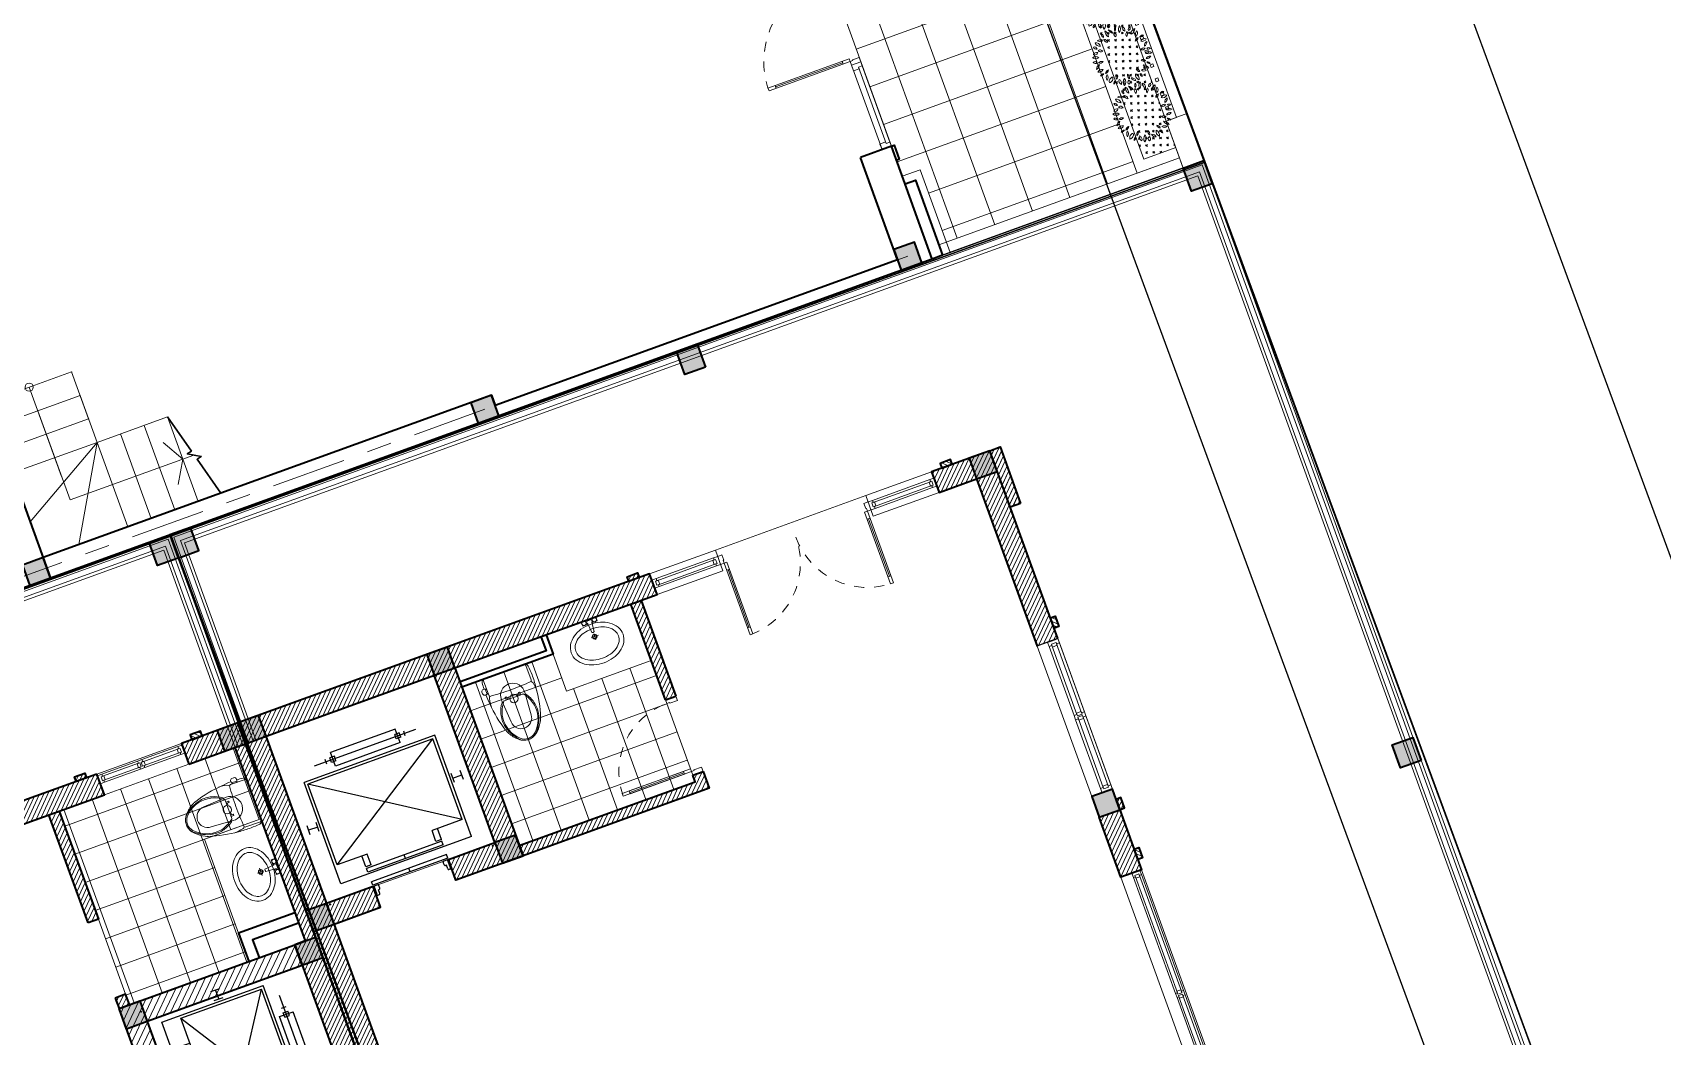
# Model space of a CAD drawing. Header units: millimetres. Extents: x 567980 to 569372, y 2065777 to 2066674.
# Drawn here: x 568671.93 to 568688.23, y 2066383.09 to 2066393.13 of the extents above; entities that cross this region are included whole.
import ezdxf

# ---------------------------------------------------------------- set-up
doc = ezdxf.new("R2010")
doc.units = ezdxf.units.MM
for name, pattern in [('CENTER', [3, 1.5, -0.5, 0.5, -0.5]), ('HIDDEN', [0.75, 0.5, -0.25]), ('HIDDEN2', [0.1875, 0.125, -0.0625])]:
    doc.linetypes.add(name, pattern=pattern)
for name, color, linetype, lineweight in [('A-CAY', 76, 'Continuous', 13), ('A-COT VACH', 2, 'Continuous', 35), ('A-CUA', 25, 'Continuous', 5), ('A-HATCH', 251, 'Continuous', 5), ('A-NET CAT', 214, 'Continuous', 30), ('A-NET MANH', 8, 'Continuous', 9), ('A-NET THAY', 125, 'Continuous', 18), ('A-NOI THAT', 44, 'Continuous', 9), ('A-TRUC', 250, 'CENTER', 5), ('A-TUONG', 255, 'Continuous', 35), ('boDnv', 54, 'Continuous', 25), ('E-NoiThat', 32, 'Continuous', 9)]:
    doc.layers.add(name, color=color, linetype=linetype, lineweight=lineweight)
for name, color, linetype in [('A-NOITHAT', 252, 'Continuous'), ('ChiaLo', 128, 'CENTER'), ('datOlienke', 42, 'Continuous'), ('LogDg', 7, 'Continuous'), ('LoLK', 6, 'Continuous'), ('QH', 7, 'Continuous'), ('ViaHeS', 32, 'Continuous')]:
    doc.layers.add(name, color=color, linetype=linetype)
doc.styles.add('rms', font='romans.shx', dxfattribs={"width": 0.7, "bigfont": 'vns.shx'})
doc.linetypes.add('ADL', pattern='A,0.125,-0.15,["++",rms,S=0.5,R=0,X=0,Y=-0.2245],-1.35,1.125', length=2.75)
pattern_1 = [(45, (-102.69897, 612.50004), (-0.0265165043, 0.0265165043), [])]
pattern_2 = [(45, (-127.69897, 525.00004), (-0.0265165043, 0.0265165043), [])]
pattern_3 = [(45, (0, 0), (-39.7748, 39.7748), [])]

# ---------------------------------------------------------------- blocks, each defined once
blk = doc.blocks.new('NEN')
at = {"layer": 'boDnv', "color": 10, "linetype": 'ADL', "ltscale": 0.25}
blk.add_lwpolyline([(-56.445, 75.304, -0.001833), (-68.512, 70.181), (-71.102, 64.281), (-45.209, -7.309), (-39.721, -9.671), (-12.936, 1.999), (-10.394, 7.957), (-36.646, 79.167), (-42.166, 81.522), (-54.75, 76.037, -0.001474)], format="xyb", close=True, dxfattribs=at)
at = {"layer": 'ChiaLo', "ltscale": 5}
for points in [[(-13.819, 20.138), (-51.309, 6.578)], [(-24.163, 16.397), (-17.69, -1.163)]]:
    blk.add_lwpolyline(points, dxfattribs=at)
at = {"layer": 'datOlienke'}
blk.add_lwpolyline([(-56.839, 76.223, -0.001888), (-69.267, 70.948), (-72.179, 64.317), (-46.002, -8.056), (-39.718, -10.761), (-12.172, 1.241), (-9.318, 7.93), (-35.857, 79.917), (-42.17, 82.611), (-55.15, 76.953, -0.001474)], format="xyb", close=True, dxfattribs=at)
at = {"layer": 'LogDg'}
blk.add_lwpolyline([(-68.344, 77.848, 0.398827), (-76.611, 58.929), (-51.692, -9.967, 0.433046), (-40.973, -14.58), (-10.717, -1.397, 0.39741), (-6.406, 8.704), (-33.979, 83.495, 0.431261), (-44.682, 88.062), (-45.111, 87.874, -0.003775), (-68.344, 77.848)], format="xyb", dxfattribs=at)
at = {"layer": 'LoLK'}
for points in [[(-13.819, 20.138), (-15.894, 25.768), (-34.702, 18.965), (-32.627, 13.335)], [(-9.318, 7.93), (-13.819, 20.138), (-24.163, 16.397), (-17.69, -1.163), (-12.172, 1.241)], [(-24.163, 16.397), (-32.627, 13.335), (-25.954, -4.764), (-17.69, -1.163)]]:
    blk.add_lwpolyline(points, close=True, dxfattribs=at)
at = {"layer": 'ViaHeS'}
blk.add_lwpolyline([(-56.839, 76.223, -0.001888), (-69.267, 70.948), (-72.179, 64.317), (-46.002, -8.056), (-39.718, -10.761), (-12.172, 1.241), (-9.318, 7.93), (-35.857, 79.917), (-42.17, 82.611), (-55.15, 76.953, -0.001474)], format="xyb", close=True, dxfattribs=at)
blk = doc.blocks.new('NEN IO1')
at = {"layer": 'datOlienke'}
blk.add_lwpolyline([(-82.941, 18.475, -0.001888), (-82.207, 4.994), (-76.962, 0), (0, 0), (4.681, 4.99), (2.763, 34.975), (-2.556, 39.934), (-79.278, 39.462), (-83.958, 34.441), (-83.053, 20.312, -0.001474)], format="xyb", close=True, dxfattribs=at)
at = {"layer": 'LoLK'}
for points in [[(-15.567, 39.854), (-21.567, 39.817), (-21.567, 19.817), (-15.567, 19.854)], [(-2.556, 39.934), (-15.567, 39.854), (-15.567, 28.854), (3.147, 28.969), (2.763, 34.975)], [(-15.567, 28.854), (-15.567, 19.854), (3.723, 19.973), (3.147, 28.969)]]:
    blk.add_lwpolyline(points, close=True, dxfattribs=at)
blk = doc.blocks.new('cot 220')
at = {"layer": 'A-COT VACH'}
h = blk.add_hatch(color=256, dxfattribs=at)
h.dxf.hatch_style = 1
h.paths.add_polyline_path([(110, 110), (-110, 110), (-110, -110), (110, -110)])
blk.add_lwpolyline([(-110, -110), (110, -110), (110, 110), (-110, 110)], close=True, dxfattribs=at)
blk = doc.blocks.new('AP11B2')
at = {"layer": 'A-NOITHAT'}
for p, q in [((558, 1417), (-568, 1417)), ((-435, 1392), (-435, 1442)), ((-385, 1392), (-385, 1442)), ((-335, 1442), (-385, 1442)), ((-335, 1392), (-385, 1392)), ((360, 1492), (-360, 1492)), ((-360, 1342), (-360, 1492)), ((-335, 1392), (-335, 1442)), ((385, 1442), (335, 1442)), ((335, 1392), (335, 1442)), ((385, 1392), (335, 1392)), ((360, 1342), (360, 1492)), ((385, 1392), (385, 1442)), ((435, 1392), (435, 1442)), ((-725, 166), (-725, 1292)), ((725, 1292), (-725, 1292)), ((-695, 366), (-695, 1262)), ((695, 1262), (-695, 1262)), ((695, 366), (-695, 1262)), ((-695, 366), (695, 1262)), ((360, 1342), (-360, 1342)), ((695, 366), (695, 1262)), ((725, 166), (725, 1292)), ((-850, 757), (-850, 857)), ((-750, 757), (-750, 857)), ((750, 757), (750, 857)), ((850, 757), (850, 857)), ((-750, 807), (-850, 807)), ((750, 807), (850, 807)), ((-360, 366), (-695, 366)), ((-420, 246), (-420, 366)), ((-360, 246), (-360, 366)), ((695, 366), (360, 366)), ((360, 246), (360, 366)), ((420, 246), (420, 366)), ((-360, 246), (-420, 246)), ((417, 226), (-417, 226)), ((-417, 186), (-417, 226)), ((417, 186), (-417, 186)), ((0, 186), (0, 226)), ((420, 246), (360, 246)), ((417, 186), (417, 226)), ((725, 166), (-725, 166)), ((417, 79), (-417, 79)), ((-417, 39), (-417, 79)), ((417, 39), (-417, 39)), ((-407, -67), (-407, 25)), ((-367, 25), (-407, 25)), ((-357, -15), (-357, 15)), ((0, 39), (0, 79)), ((357, -15), (357, 15)), ((407, 25), (367, 25)), ((407, -67), (407, 25)), ((417, 39), (417, 79)), ((-387, -77), (-397, -77)), ((-377, -67), (-377, -25)), ((-367, -25), (-377, -25)), ((377, -25), (367, -25)), ((377, -67), (377, -25)), ((397, -77), (387, -77))]:
    blk.add_line(p, q, dxfattribs=at)
for centre, start, end in [((-367, 15), 0, 90), ((367, 15), 90, 180), ((-397, -67), 180, 270), ((-387, -67), 270, 0), ((-367, -15), 270, 0), ((367, -15), 180, 270), ((387, -67), 180, 270), ((397, -67), 270, 0)]:
    blk.add_arc(centre, 10, start, end, dxfattribs=at)
for p in [(-900, 0), (900, 0)]:
    blk.add_point(p, dxfattribs=at)
blk = doc.blocks.new('A$C78CE4EF6')
at = {"linetype": 'Continuous'}
for points in [[(273, 408), (220, 408), (220, 428), (220, 448), (290, 448), (360, 448), (360, 428), (360, 408), (308, 408)], [(323, 438), (258, 438)], [(260, 428), (271, 428)], [(290, 251), (290, 308)], [(320, 428), (310, 428)], [(255, 282), (290, 282), (326, 282)]]:
    blk.add_lwpolyline(points, dxfattribs=at)
for points in [[(40, 215, 0.136399), (60, 141, 0.10697), (119, 79, 0.081394), (196, 43, 0.069468), (290, 30, 0.069468), (384, 43, 0.081394), (461, 79, 0.10697), (520, 141, 0.136399), (540, 215, 0.136399), (520, 289, 0.10697), (461, 351, 0.081394), (384, 387, 0.069468), (290, 400, 0.069468), (196, 387, 0.081394), (119, 351, 0.10697), (60, 289, 0.136399)], [(83, 215, 0.136399), (97, 164, 0.10697), (144, 114, 0.081394), (208, 84, 0.069468), (290, 73, 0.069468), (372, 84, 0.081394), (436, 114, 0.10697), (483, 164, 0.136399), (497, 215, 0.136399), (483, 266, 0.10697), (436, 316, 0.081394), (372, 346, 0.069468), (290, 357, 0.069468), (208, 346, 0.081394), (144, 316, 0.10697), (97, 266, 0.136399)]]:
    blk.add_lwpolyline(points, format="xyb", close=True, dxfattribs=at)
blk.add_lwpolyline([(258, 418), (267, 418, -0.385832), (272, 413), (279, 326, 0.270314), (302, 326), (309, 413, -0.385832), (314, 418), (323, 418)], format="xyb", dxfattribs=at)
for centre, radius in [((240, 428), 20), ((340, 428), 20), ((290, 282), 21.6), ((290, 282), 17.2)]:
    blk.add_circle(centre, radius, dxfattribs=at)
blk = doc.blocks.new('xi')
for p, q in [((31751, -119432), (31751, -119586)), ((31977, -119418), (31763, -119418)), ((31977, -119418), (32191, -119418)), ((32202, -119432), (32202, -119586)), ((31902, -119661), (31912, -119661)), ((32052, -119661), (32042, -119661)), ((32234, -119513), (32202, -119517)), ((32215, -119526), (32202, -119526)), ((32215, -119563), (32202, -119563)), ((32234, -119573), (32202, -119569)), ((32215, -119516), (32215, -119571)), ((32256, -119534), (32256, -119553)), ((31855, -119684), (31870, -119914)), ((31858, -119700), (31867, -119700)), ((31879, -119691), (32075, -119691)), ((31900, -119663), (31900, -119691)), ((31914, -119663), (31914, -119691)), ((31914, -119678), (31927, -119678)), ((31929, -119680), (31929, -119691)), ((32025, -119680), (32025, -119691)), ((32040, -119678), (32027, -119678)), ((32040, -119663), (32040, -119691)), ((32054, -119663), (32054, -119691)), ((32098, -119684), (32083, -119914)), ((32096, -119700), (32087, -119700))]:
    blk.add_line(p, q)
blk.add_circle((31977, -119703), 42.5)
for points in [[(31726, -119541), (31726, -119510), (31728, -119478), (31732, -119447)], [(31732, -119447), (31733, -119431), (31746, -119418), (31763, -119418)], [(31751, -119432), (31751, -119424), (31758, -119418), (31766, -119418)], [(32187, -119418), (32195, -119418), (32202, -119424), (32202, -119432)], [(32191, -119418), (32207, -119418), (32220, -119431), (32221, -119447)], [(32221, -119447), (32224, -119469), (32226, -119492), (32226, -119514)], [(31732, -119673), (31727, -119629), (31725, -119585), (31726, -119541)], [(31735, -119709), (31735, -119679), (31738, -119650), (31744, -119622)], [(31744, -119622), (31747, -119614), (31752, -119607), (31758, -119601)], [(31758, -119601), (31754, -119597), (31751, -119592), (31751, -119586)], [(31977, -119611), (31904, -119610), (31831, -119607), (31758, -119601)], [(31900, -119663), (31900, -119662), (31901, -119661), (31902, -119661)], [(31912, -119661), (31913, -119661), (31914, -119662), (31914, -119663)], [(32195, -119601), (32122, -119607), (32050, -119610), (31977, -119611)], [(32040, -119663), (32040, -119662), (32041, -119661), (32042, -119661)], [(32052, -119661), (32053, -119661), (32054, -119662), (32054, -119663)], [(32202, -119586), (32202, -119592), (32199, -119597), (32195, -119601)], [(32195, -119601), (32201, -119607), (32206, -119614), (32209, -119622)], [(32209, -119622), (32215, -119650), (32218, -119679), (32218, -119709)], [(32228, -119573), (32227, -119606), (32225, -119639), (32221, -119673)], [(31790, -119971), (31759, -119874), (31740, -119774), (31732, -119673)], [(31797, -119926), (31789, -119886), (31790, -119845), (31801, -119805)], [(31801, -119805), (31810, -119769), (31827, -119734), (31850, -119704)], [(31805, -119851), (31807, -119829), (31812, -119808), (31820, -119788)], [(31820, -119788), (31832, -119754), (31849, -119723), (31871, -119695)], [(31850, -119704), (31852, -119701), (31854, -119700), (31858, -119700)], [(31871, -119695), (31873, -119692), (31875, -119691), (31879, -119691)], [(31927, -119678), (31928, -119678), (31929, -119679), (31929, -119680)], [(32025, -119680), (32025, -119679), (32026, -119678), (32027, -119678)], [(32075, -119691), (32078, -119691), (32081, -119692), (32083, -119695)], [(32083, -119695), (32104, -119723), (32122, -119754), (32134, -119788)], [(32096, -119700), (32099, -119700), (32102, -119701), (32104, -119704)], [(32104, -119704), (32127, -119734), (32143, -119769), (32152, -119805)], [(32134, -119788), (32141, -119808), (32146, -119829), (32148, -119851)], [(32152, -119805), (32163, -119845), (32165, -119886), (32157, -119926)], [(32221, -119673), (32214, -119774), (32194, -119874), (32163, -119971)], [(31803, -120001), (31798, -119992), (31793, -119981), (31790, -119971)], [(31899, -120097), (31831, -120035), (31796, -119943), (31805, -119851)], [(31882, -120098), (31839, -120049), (31809, -119990), (31797, -119926)], [(31977, -120018), (31919, -120018), (31872, -119972), (31870, -119914)], [(32083, -119914), (32082, -119972), (32034, -120018), (31977, -120018)], [(32148, -119851), (32158, -119943), (32123, -120035), (32054, -120097)], [(32157, -119926), (32144, -119990), (32115, -120049), (32071, -120098)], [(32163, -119971), (32160, -119981), (32156, -119992), (32151, -120001)], [(31868, -120091), (31842, -120065), (31820, -120035), (31803, -120001)], [(31977, -120138), (31936, -120138), (31896, -120121), (31868, -120091)], [(32054, -120097), (32010, -120138), (31943, -120138), (31899, -120097)], [(32085, -120091), (32057, -120121), (32018, -120138), (31977, -120138)], [(32151, -120001), (32134, -120035), (32112, -120065), (32085, -120091)]]:
    blk.add_open_spline(points, degree=3)
for points in [[(31855, -119684), (31847, -119617), (31896, -119556), (31963, -119549), (31968, -119548), (31972, -119548), (31977, -119548)], [(31977, -119548), (32044, -119548), (32099, -119603), (32099, -119670), (32099, -119675), (32099, -119679), (32098, -119684)], [(32234, -119513), (32245, -119512), (32256, -119521), (32256, -119533), (32256, -119534), (32256, -119534), (32256, -119534)], [(32256, -119553), (32256, -119564), (32246, -119574), (32234, -119574), (32234, -119574), (32234, -119574), (32234, -119573)], [(32071, -120098), (32024, -120150), (31944, -120154), (31892, -120107), (31888, -120104), (31885, -120101), (31882, -120098)]]:
    blk.add_open_spline(points, degree=3, knots=[0, 0, 0, 0, 1, 1, 1, 2, 2, 2, 2])
blk = doc.blocks.new('*U380')
blk.add_line((100, 70), (867, 70))
for points in [[(-147, 1067), (-147, 1007), (-40, 1007), (-40, 1017), (0, 1017), (0, 1067)], [(-147, 0), (-147, 60), (-40, 60), (-40, 50), (0, 50), (0, 0)], [(0, 50), (967, 50), (967, 90), (0, 90)], [(100, 50), (100, 90), (867, 90), (867, 50)]]:
    blk.add_lwpolyline(points, close=True)
at = {"linetype": 'HIDDEN'}
blk.add_arc((0, 50), 967, 360, 90, dxfattribs=at)
blk = doc.blocks.new('*U404')
at = {"layer": 'A-CUA', "color": 32}
for points in [[(60, -40), (45, -40), (45, -18), (0, -18), (0, -40), (0, -40), (0, -82), (0, -82), (0, -103), (45, -103), (45, -82), (60, -82)], [(30, -82), (60, -82), (60, -40), (30, -40)], [(1292, -82), (1262, -82), (1262, -40), (1292, -40)], [(1322, -82), (1307, -82), (1307, -40), (1322, -40), (1322, -18), (1277, -18), (1277, -40), (1292, -40), (1292, -82), (1277, -82), (1277, -103), (1322, -103)], [(1307, -82), (1337, -82), (1337, -40), (1307, -40)], [(2540, -40), (2555, -40), (2555, -18), (2600, -18), (2600, -40), (2600, -40), (2600, -82), (2600, -82), (2600, -103), (2555, -103), (2555, -82), (2540, -82)], [(2570, -82), (2540, -82), (2540, -40), (2570, -40)]]:
    blk.add_lwpolyline(points, close=True, dxfattribs=at)
at = {"layer": 'A-CUA', "color": 37, "lineweight": -2}
for points in [[(45, -18), (1277, -18), (1277, -40), (45, -40)], [(45, -82), (1277, -82), (1277, -103), (45, -103)], [(2555, -18), (1322, -18), (1322, -40), (2555, -40)], [(2555, -82), (1322, -82), (1322, -103), (2555, -103)]]:
    blk.add_lwpolyline(points, close=True, dxfattribs=at)
blk = doc.blocks.new('phào cửa')
at = {"layer": 'A-HATCH'}
h = blk.add_hatch(dxfattribs=at)
h.set_pattern_fill('ANSI31', color=256, scale=250)
h.set_pattern_definition([(45, (-237697.46, 7620.01), (-22.097087, 22.097087), [])])
h.paths.add_polyline_path([(0, 0), (0, 110), (-50, 110), (-50, 0)])
at = {"layer": 'A-TUONG'}
blk.add_lwpolyline([(0, 0), (0, 110), (-50, 110), (-50, 0)], close=True, dxfattribs=at)
blk = doc.blocks.new('*U406')
at = {"layer": 'A-CUA', "color": 32}
for points in [[(60, -40), (45, -40), (45, -10), (0, -10), (0, -40), (0, -40), (0, -90), (0, -90), (0, -120), (45, -120), (45, -90), (60, -90)], [(30, -90), (60, -90), (60, -40), (30, -40)], [(792, -90), (762, -90), (762, -40), (792, -40)], [(822, -90), (807, -90), (807, -40), (822, -40), (822, -10), (777, -10), (777, -40), (792, -40), (792, -90), (777, -90), (777, -120), (822, -120)], [(807, -90), (837, -90), (837, -40), (807, -40)], [(1540, -40), (1555, -40), (1555, -10), (1600, -10), (1600, -40), (1600, -40), (1600, -90), (1600, -90), (1600, -120), (1555, -120), (1555, -90), (1540, -90)], [(1570, -90), (1540, -90), (1540, -40), (1570, -40)]]:
    blk.add_lwpolyline(points, close=True, dxfattribs=at)
at = {"layer": 'A-CUA', "color": 37, "lineweight": -2}
for points in [[(45, -10), (777, -10), (777, -40), (45, -40)], [(45, -90), (777, -90), (777, -120), (45, -120)], [(1555, -10), (822, -10), (822, -40), (1555, -40)], [(1555, -90), (822, -90), (822, -120), (1555, -120)]]:
    blk.add_lwpolyline(points, close=True, dxfattribs=at)
blk = doc.blocks.new('phao cua 1600')
at = {"layer": 'A-TUONG'}
blk.add_blockref('phào cửa', (0, 910), dxfattribs=at)
at = {"layer": 'A-TUONG', "xscale": -1, "rotation": 180}
blk.add_blockref('phào cửa', (0, -910), dxfattribs=at)
blk.add_wipeout([(220, 800), (0, 800), (0, -800), (220, -800)]).dxf.layer = 'A-NET MANH'
at = {"layer": 'A-NET THAY'}
blk.add_lwpolyline([(0, -800), (0, 800), (220, 800), (220, -800)], close=True, dxfattribs=at)
at = {"layer": 'A-CUA', "rotation": 90}
blk.add_blockref('*U406', (-10, -800), dxfattribs=at)
blk = doc.blocks.new('A$C1a95cbaf')
at = {"layer": 'A-HATCH'}
h = blk.add_hatch(dxfattribs=at)
h.set_pattern_fill('ANSI31', color=256, scale=300)
h.set_pattern_definition([(45, (-121341.862, 350750.01), (-26.5165043, 26.5165043), [])])
h.paths.add_polyline_path([(110, 600), (0, 600), (0, 0), (110, 0)])
at = {"layer": 'A-TUONG', "elevation": 0}
blk.add_lwpolyline([(110, 0), (0, 0), (0, 600), (110, 600)], close=True, dxfattribs=at)
blk = doc.blocks.new('*U400')
at = {"layer": 'A-CUA', "color": 32}
for points in [[(60, -40), (45, -40), (45, -18), (0, -18), (0, -40), (0, -40), (0, -82), (0, -82), (0, -103), (45, -103), (45, -82), (60, -82)], [(30, -82), (60, -82), (60, -40), (30, -40)], [(640, -40), (655, -40), (655, -18), (700, -18), (700, -40), (700, -40), (700, -82), (700, -82), (700, -103), (655, -103), (655, -82), (640, -82)], [(670, -82), (640, -82), (640, -40), (670, -40)]]:
    blk.add_lwpolyline(points, close=True, dxfattribs=at)
at = {"layer": 'A-CUA', "color": 37, "lineweight": -2}
for points in [[(45, -18), (655, -18), (655, -40), (45, -40)], [(45, -82), (655, -82), (655, -103), (45, -103)]]:
    blk.add_lwpolyline(points, close=True, dxfattribs=at)
blk = doc.blocks.new('*U375')
for p, q in [((90, -100), (50, -100)), ((70, -100), (70, -917)), ((2043, -100), (2083, -100)), ((2063, -100), (2063, -917)), ((90, -917), (50, -917)), ((2043, -917), (2083, -917))]:
    blk.add_line(p, q)
for points in [[(0, 113), (60, 113), (60, 40), (50, 40), (50, 0), (0, 0)], [(50, 0), (90, 0), (90, -1017), (50, -1017)], [(2083, 0), (2043, 0), (2043, -1017), (2083, -1017)], [(2133, 113), (2073, 113), (2073, 40), (2083, 40), (2083, 0), (2133, 0)]]:
    blk.add_lwpolyline(points, close=True)
at = {"linetype": 'HIDDEN2'}
for centre, start, end in [((50, 0), 270, 0), ((2083, 0), 180, 270)]:
    blk.add_arc(centre, 1017, start, end, dxfattribs=at)
blk = doc.blocks.new('CỦA DI SAU')
at = {"layer": 'A-NET THAY'}
blk.add_line((2200, 0), (3800, 0), dxfattribs=at)
for points in [[(2200, 0), (1500, 0), (1500, -220), (2200, -220)], [(3800, 0), (4500, 0), (4500, -220), (3800, -220)]]:
    blk.add_lwpolyline(points, close=True, dxfattribs=at)
at = {"layer": 'A-CUA', "xscale": -1}
blk.add_blockref('*U400', (2200, -49, 0), dxfattribs=at)
at = {"layer": 'A-CUA', "extrusion": (0, 0, -1), "xscale": -0.7500000000000002, "yscale": 0.7500000000000002, "zscale": -0.7500000000000002}
blk.add_blockref('*U375', (-2200, -152), dxfattribs=at)
at = {"layer": 'A-CUA'}
blk.add_blockref('*U400', (3800, -49), dxfattribs=at)
at = {"layer": 'A-TUONG', "xscale": -1, "rotation": 90}
blk.add_blockref('phào cửa', (1390, 0, 0), dxfattribs=at)
at = {"layer": 'A-TUONG', "rotation": 270}
blk.add_blockref('phào cửa', (4610, 0, 0), dxfattribs=at)
blk = doc.blocks.new('*U370')
at = {"layer": 'A-CUA', "color": 32}
for points in [[(60, -40), (45, -40), (45, -18), (0, -18), (0, -40), (0, -40), (0, -82), (0, -82), (0, -103), (45, -103), (45, -82), (60, -82)], [(30, -82), (60, -82), (60, -40), (30, -40)], [(443, -82), (413, -82), (413, -40), (443, -40)], [(473, -82), (457, -82), (457, -40), (473, -40), (473, -18), (427, -18), (427, -40), (443, -40), (443, -82), (427, -82), (427, -103), (473, -103)], [(457, -82), (487, -82), (487, -40), (457, -40)], [(840, -40), (855, -40), (855, -18), (900, -18), (900, -40), (900, -40), (900, -82), (900, -82), (900, -103), (855, -103), (855, -82), (840, -82)], [(870, -82), (840, -82), (840, -40), (870, -40)]]:
    blk.add_lwpolyline(points, close=True, dxfattribs=at)
at = {"layer": 'A-CUA', "color": 37, "lineweight": -2}
for points in [[(45, -18), (427, -18), (427, -40), (45, -40)], [(45, -82), (427, -82), (427, -103), (45, -103)], [(855, -18), (473, -18), (473, -40), (855, -40)], [(855, -82), (473, -82), (473, -103), (855, -103)]]:
    blk.add_lwpolyline(points, close=True, dxfattribs=at)
blk = doc.blocks.new('cum tm 2')
at = {"layer": 'A-HATCH'}
h = blk.add_hatch(dxfattribs=at)
h.set_pattern_fill('ANSI31', color=256, scale=450)
h.set_pattern_definition(pattern_3)
h.paths.add_polyline_path([(0, 0), (0, -220), (-1650, -220), (-1650, -570), (-1870, -570), (-1870, 0)])
h = blk.add_hatch(dxfattribs=at)
h.set_pattern_fill('ANSI31', color=256, scale=450)
h.set_pattern_definition(pattern_3)
edge = h.paths.add_edge_path()
edge.add_line((0, -1940), (-1870, -1940))
edge.add_line((-1870, -1940), (-1870, -1370))
edge.add_line((-1870, -1370), (-1650, -1370))
edge.add_line((-1650, -1370), (-1650, -1720))
edge.add_line((-1650, -1720), (0, -1720))
edge.add_line((0, -1720), (0, -1940))
at = {"layer": 'A-NET THAY'}
blk.add_line((-1650, -1370), (-1650, -570), dxfattribs=at)
at = {"layer": 'A-TUONG'}
for points in [[(0, 0), (0, -220), (-1650, -220), (-1650, -570), (-1870, -570), (-1870, 0), (0, 0)], [(0, -1940), (-1870, -1940), (-1870, -1370), (-1650, -1370), (-1650, -1720), (0, -1720), (0, -1940)]]:
    blk.add_lwpolyline(points, dxfattribs=at)
at = {"layer": 'E-NoiThat', "xscale": 0.9583333333333354, "yscale": 0.9583333333333354, "zscale": 0.9583333333333354, "rotation": 270}
blk.add_blockref('AP11B2', (-1674, -970), dxfattribs=at)
blk = doc.blocks.new('cum dh a3.3.1.6.7')
at = {"layer": 'A-HATCH'}
h = blk.add_hatch(dxfattribs=at)
h.set_pattern_fill('ANSI31', color=256, scale=0.3)
h.set_pattern_definition(pattern_2)
h.paths.add_polyline_path([(10.998, -5.31), (11.218, -5.31), (11.218, -3.5), (10.998, -3.5)])
h.paths.add_polyline_path([(12.198, 0), (10.998, 0), (10.998, -1.9), (11.218, -1.9), (11.218, -0.22), (12.198, -0.22)])
h.paths.add_polyline_path([(16.498, 0), (15.198, 0), (15.198, -0.22), (16.498, -0.22)])
h.paths.add_polyline_path([(15.908, -1.37), (15.908, -0.22), (16.018, -0.22), (16.018, -1.37)])
h.paths.add_polyline_path([(15.908, -2.17), (15.908, -2.28), (16.018, -2.28), (16.018, -2.17)])
h = blk.add_hatch(dxfattribs=at)
h.set_pattern_fill('ANSI31', color=256, scale=0.3)
h.set_pattern_definition(pattern_2)
h.paths.add_polyline_path([(17.398, -0.22), (17.888, -0.22), (17.888, -2.28), (17.778, -2.28), (17.778, -8.24), (17.888, -8.24), (17.888, -11.6), (17.998, -11.6), (17.998, 0), (17.398, 0)])
h.paths.add_polyline_path([(12.695, -11.936), (11.218, -12.03), (11.218, -12.25), (12.709, -12.155)])
h.paths.add_polyline_path([(11.218, -12.03), (11.218, -7.91), (10.998, -7.91), (10.998, -12.03)])
h = blk.add_hatch(dxfattribs=at)
h.set_pattern_fill('ANSI31', color=256, scale=0.3)
h.set_pattern_definition(pattern_1)
h.paths.add_polyline_path([(18.108, -11.59), (18.108, -7.28), (18.218, -7.28), (18.218, -0.22), (22.378, -0.22), (22.378, 0), (17.998, 0), (17.998, -11.59)])
h = blk.add_hatch(dxfattribs=at)
h.set_pattern_fill('ANSI31', color=256, scale=0.3)
h.set_pattern_definition([(45, (-202.69897, 262.50004), (-0.0265165043, 0.0265165043), [])])
h.paths.add_polyline_path([(25.998, 0), (25.998, 0), (25.999, -0.6), (26.109, -0.6), (26.108, 0), (25.998, 0), (25.998, -0.6), (25.999, -0.6), (25.998, 0), (25.378, 0), (25.378, -0.22), (25.778, -0.22), (25.778, -2), (25.998, -2), (25.998, -1.89), (25.998, -1.89), (25.998, -1.78)])
h.paths.add_polyline_path([(25.998, -4.24), (25.998, -3.82), (25.998, -3.82), (25.778, -3.82), (25.778, -4.46), (25.998, -4.46), (25.998, -4.35), (25.998, -4.35)])
at = {"layer": 'A-HATCH', "ltscale": 100, "transparency": 33554687}
h = blk.add_hatch(dxfattribs=at)
h.set_pattern_fill('_USER', color=256, scale=0.3, double=1, pattern_type=0)
h.set_pattern_definition([(360, (-5219.25604, -115.72982), (1e-17, 0.3), []), (90, (-5219.25604, -115.72982), (-0.3, 3e-17), [])])
h.paths.add_polyline_path([(17.288, -2.28), (17.288, -0.98), (17.888, -0.98), (17.888, -0.22), (17.398, -0.22), (16.498, -0.22), (16.018, -0.22), (16.018, -1.37), (16.018, -2.17), (16.018, -2.28)])
at = {"layer": 'A-HATCH'}
h = blk.add_hatch(dxfattribs=at)
h.set_pattern_fill('ANSI31', color=256, scale=0.3)
h.set_pattern_definition(pattern_1)
h.paths.add_polyline_path([(20.228, -0.22), (20.008, -0.22), (20.008, -2), (19.513, -2), (19.513, -2.22), (20.228, -2.22)])
h.paths.add_polyline_path([(18.713, -2), (18.218, -2), (18.218, -2.22), (18.713, -2.22)])
h.paths.add_polyline_path([(22.208, -2.04), (22.098, -2.04), (22.098, -2.11), (20.228, -2.11), (20.228, -2.22), (22.208, -2.22)])
h.paths.add_polyline_path([(22.208, -0.22), (22.098, -0.22), (22.098, -1.24), (22.208, -1.24)])
at = {"layer": 'A-HATCH', "ltscale": 100, "transparency": 33554687}
h = blk.add_hatch(dxfattribs=at)
h.set_pattern_fill('_USER', color=256, scale=0.3, double=1, pattern_type=0)
h.set_pattern_definition([(360, (-5273.15142, -116.02982), (1e-17, 0.3), []), (90, (-5273.15142, -116.02982), (-0.3, 3e-17), [])])
h.paths.add_polyline_path([(21.198, -0.425), (20.228, -0.425), (20.228, -2.11), (22.098, -2.11), (22.098, -2.04), (22.098, -0.82), (21.198, -0.82)])
at = {"layer": 'A-NET THAY'}
for p, q in [((22.098, -2.04), (22.098, -1.24)), ((16.018, -2.17), (16.018, -1.37)), ((19.513, -2), (18.713, -2))]:
    blk.add_line(p, q, dxfattribs=at)
blk.add_lwpolyline([(16.498, -0.22), (17.398, -0.22), (17.398, 0), (16.498, 0)], close=True, dxfattribs=at)
blk.add_lwpolyline([(16.498, -0.22), (17.398, -0.22), (17.398, 0), (16.498, 0)], close=True, dxfattribs=at)
at = {"layer": 'A-NET THAY', "elevation": 0}
blk.add_lwpolyline([(25.998, -7.06), (25.778, -7.06), (25.778, -4.46), (25.998, -4.46)], close=True, dxfattribs=at)
at = {"layer": 'A-NOI THAT'}
for points in [[(22.098, -0.22), (22.098, -0.82), (21.198, -0.82), (21.198, -0.22)], [(17.888, -1.98), (17.288, -1.98), (17.288, -0.98), (17.888, -0.98)]]:
    blk.add_lwpolyline(points, close=True, dxfattribs=at)
at = {"layer": 'A-TUONG'}
for p, q in [((22.098, -1.24), (22.208, -1.24)), ((22.098, -2.04), (22.208, -2.04))]:
    blk.add_line(p, q, dxfattribs=at)
for points in [[(16.498, 0), (15.198, 0), (15.198, -0.22), (16.498, -0.22)], [(17.398, -0.22), (17.888, -0.22), (17.888, -2.28), (17.778, -2.28), (17.778, -8.24), (17.888, -8.24), (17.888, -11.6), (17.998, -11.6), (17.998, 0), (17.398, 0)], [(25.998, -2), (25.998, 0), (25.378, 0), (25.378, -0.22), (25.778, -0.22), (25.778, -2)], [(15.908, -1.37), (15.908, -0.22), (16.018, -0.22), (16.018, -1.37)], [(15.908, -2.17), (15.908, -2.28), (16.018, -2.28), (16.018, -2.17)]]:
    blk.add_lwpolyline(points, close=True, dxfattribs=at)
for points in [[(18.108, -11.59), (18.108, -7.28), (18.218, -7.28), (18.218, -0.22), (22.378, -0.22), (22.378, 0), (17.998, 0), (17.998, -11.59), (18.108, -11.59)], [(20.228, -0.22), (20.228, -2.22), (19.513, -2.22), (19.513, -2), (20.008, -2), (20.008, -0.22)], [(21.198, -0.22), (21.198, -0.425), (20.228, -0.425)], [(21.143, -0.22), (21.143, -0.37), (20.228, -0.37)], [(22.098, -1.24), (22.098, -0.22), (22.208, -0.22)], [(22.208, -0.22), (22.208, -1.24)], [(17.888, -1.98), (17.288, -1.98), (17.288, -2.28)], [(17.888, -2.09), (17.398, -2.09), (17.398, -2.28)], [(18.218, -2.22), (18.713, -2.22), (18.713, -2), (18.218, -2)], [(22.208, -2.04), (22.208, -2.22), (20.228, -2.22), (20.228, -2.11), (22.098, -2.11), (22.098, -2.04)]]:
    blk.add_lwpolyline(points, dxfattribs=at)
at = {"layer": 'A-TUONG', "elevation": 0}
blk.add_lwpolyline([(25.778, -3.82), (25.998, -3.82), (25.998, -4.46), (25.778, -4.46)], close=True, dxfattribs=at)
at = {"layer": 'A-COT VACH', "yscale": 0.001, "zscale": 0.001, "rotation": 359.9999999999999}
for p, xscale in [((17.888, -0.11), 0.001), ((18.108, -0.11), 0.001), ((20.118, -0.11), 0.001), ((25.888, -0.11), 0.001), ((18.108, -2.11), 0.001), ((20.118, -2.11), 0.001), ((16.018, -2.39), -0.001), ((17.888, -2.39), -0.001)]:
    blk.add_blockref('cot 220', p, dxfattribs=dict(at, xscale=xscale))
at = {"layer": 'A-CUA', "zscale": 0.001}
for name, p, xscale, yscale, rotation in [('*U370', (17.398, 0), -0.001, 0.001, 359.9999999999999), ('*U370', (17.398, 0), -0.001, 0.001, 359.9999999999999), ('*U404', (25.998, -7.06), -0.0009999999999999998, 0.0009999999999999998, 270)]:
    blk.add_blockref(name, p, dxfattribs=dict(at, xscale=xscale, yscale=yscale, rotation=rotation))
at = {"layer": 'A-CUA', "extrusion": (0, 0, -1), "xscale": 0.0007500000000000002, "yscale": 0.0007500000000000002, "zscale": -0.0007500000000000002}
blk.add_blockref('*U380', (-22.098, -2.04), dxfattribs=at)
at = {"layer": 'A-NOI THAT'}
for name, p, xscale, yscale, zscale, rotation in [('A$C78CE4EF6', (21.329, -0.713), 0.0011, 0.0011, 0.0011, 359.9999999999999), ('xi', (52.655, 118.993), -0.001, 0.001, 0.001, 359.9999999999999), ('xi', (137.306, -32.757), -0.0009999999999999998, 0.0009999999999999998, 0.001, 270), ('A$C78CE4EF6', (17.396, -1.16), 0.0011, 0.0011, 0.0011, 270)]:
    blk.add_blockref(name, p, dxfattribs=dict(at, xscale=xscale, yscale=yscale, zscale=zscale, rotation=rotation))
at = {"layer": 'A-TUONG'}
for name, p, xscale, yscale, zscale, rotation in [('phào cửa', (16.388, 0), -0.001, 0.001, 0.001, 90), ('phào cửa', (17.508, 0), 0.0009999999999999998, 0.0009999999999999998, 0.0009999999999999998, 270), ('CỦA DI SAU', (20.879, 0, 0), 0.001, 0.001, 0.001, 359.9999999999999), ('A$C1a95cbaf', (25.998, -0.6, 0), 0.001, 0.001, 0.001, 359.9999999999999), ('cum tm 2', (17.778, -2.28), 0.001, 0.001, 0.001, 359.9999999999999), ('phào cửa', (25.998, -4.35, 0), -0.001, 0.001, 0.001, 359.9999999999999)]:
    blk.add_blockref(name, p, dxfattribs=dict(at, xscale=xscale, yscale=yscale, zscale=zscale, rotation=rotation))
at = {"layer": 'E-NoiThat', "xscale": 0.0009583333333333351, "yscale": 0.0009583333333333351, "zscale": 0.0009583333333333351, "rotation": 359.9999999999999}
blk.add_blockref('AP11B2', (19.113, -2.024), dxfattribs=at)
at = {"layer": 'A-TUONG', "xscale": -0.001, "yscale": 0.001, "zscale": 0.001, "rotation": 359.9999999999999}
blk.add_blockref('phao cua 1600', (25.998, -2.8), dxfattribs=at)
at = {"layer": 'A-COT VACH', "xscale": 0.001, "yscale": 0.001, "zscale": 0.001, "rotation": 359.9999999999999}
blk.add_blockref('cot 220', (25.888, -3.71), dxfattribs=at)
blk = doc.blocks.new('cot gia md a1')
at = {"layer": 'A-NET THAY'}
blk.add_lwpolyline([(880, 0), (880, -190), (0, -190), (0, -110)], dxfattribs=at)
at = {"layer": 'A-TUONG'}
blk.add_lwpolyline([(800, 0), (800, -110), (0, -110), (0, 0)], dxfattribs=at)
blk = doc.blocks.new('phao cua chinh mb a1')
at = {"layer": 'A-TUONG'}
blk.add_lwpolyline([(0, 0), (0, -30), (-150, -30), (-150, 0)], dxfattribs=at)
blk = doc.blocks.new('TRU CONG')
at = {"layer": 'A-NET THAY'}
blk.add_lwpolyline([(0, 0), (500, 0), (500, 220), (0, 220)], close=True, dxfattribs=at)
blk = doc.blocks.new('*U316')
at = {"layer": 'A-NET THAY'}
blk.add_lwpolyline([(-0.015, -0.015), (0.015, -0.015), (0.015, 0.015), (-0.015, 0.015)], close=True, dxfattribs=at)
blk = doc.blocks.new('*U317')
at = {"layer": 'A-NET THAY', "color": 0, "linetype": 'ByBlock', "lineweight": -2, "transparency": 16777216}
for p in [(0, 0), (0.15, 0), (0.3, 0), (0.45, 0), (0.6, 0), (0.75, 0), (0.9, 0), (1.05, 0), (1.2, 0), (1.35, 0), (1.5, 0), (1.65, 0), (1.8, 0), (1.95, 0), (2.1, 0), (2.25, 0)]:
    blk.add_blockref('*U316', p, dxfattribs=at)
blk = doc.blocks.new('mb-cay40')
at = {"color": 0, "linetype": 'ByBlock'}
for centre, radius, start, end in [((-427, 694), 54.1, 146.8151, 244.0193), ((-496, 675), 54.1, 326.8151, 64.0193), ((-300, 710), 100, 149.4737, 231.7586), ((-448, 683), 100, 329.4737, 51.7586), ((-231, 779), 98.1, 192.306, 259.6849), ((-344, 662), 98.1, 12.306, 79.6849), ((-148, 638), 79.7, 145.5248, 220.8327), ((-273, 631), 79.7, 325.5248, 40.8327), ((-136, 737), 62.9, 125.4093, 202.7101), ((-231, 764), 62.9, 305.4093, 22.7101), ((16, 684), 137, 133.8117, 194.3077), ((-211, 749), 137, 313.8117, 14.3077), ((113, 711), 137, 163.4642, 212.7906), ((-134, 676), 137, 343.4642, 32.7906), ((138, 616), 80.6, 104.1004, 168.465), ((40, 710), 80.6, 284.1004, 348.465), ((-680, 301), 102, 69.7201, 135.6489), ((-718, 468), 102, 249.7201, 315.6489), ((-654, 503), 44.2, 163.4933, 274.4697), ((-693, 471), 44.2, 343.4933, 94.4697), ((-542, 597), 98.1, 183.3189, 263.1904), ((-651, 494), 98.1, 3.3189, 83.1904), ((-620, 357), 75.8, 22.5723, 98.3335), ((-561, 461), 75.8, 202.5723, 278.3335), ((-554, 556), 69.9, 25.4537, 116.6852), ((-522, 648), 69.9, 205.4537, 296.6852), ((-390, 597), 66.9, 168.8066, 257.6391), ((-470, 545), 66.9, 348.8066, 77.6391), ((49, 562), 68.8, 103.8914, 198.9039), ((-33, 607), 68.8, 283.8914, 18.9039), ((230, 506), 141, 100.3005, 160.4476), ((72, 692), 141, 280.3005, 340.4476), ((213, 369), 79.6, 86.0282, 161.3698), ((143, 474), 79.6, 266.0282, 341.3698), ((260, 521), 76.9, 122.5817, 207.18), ((150, 551), 76.9, 302.5817, 27.18), ((320, 284), 110, 64.7353, 140.5781), ((282, 453), 110, 244.7353, 320.5781), ((300, 426), 53.5, 59.9815, 155.6676), ((278, 494), 53.5, 239.9815, 335.6676), ((-767, 152), 75.6, 44.2576, 108.5927), ((-736, 277), 75.6, 224.2576, 288.5927), ((-743, 226), 96, 30.9482, 110.5784), ((-695, 365), 96, 210.9482, 290.5784), ((-787, 176), 111, 280.8762, 345.4479), ((-659, 40), 111, 100.8762, 165.4479), ((-690, -39), 87.4, 54.9745, 151.3792), ((-716, 74), 87.4, 234.9745, 331.3792), ((-638, 119), 83.9, 60.5095, 129.292), ((-649, 257), 83.9, 240.5095, 309.292), ((159, -75), 77.3, 28.8072, 103.9199), ((208, 37), 77.3, 208.8072, 283.9199), ((243, 141), 78, 58.8748, 131.2135), ((232, 267), 78, 238.8748, 311.2135), ((314, -59), 90.4, 71.3712, 141.7535), ((272, 83), 90.4, 251.3712, 321.7535), ((293, 25), 97.6, 29.1952, 106.7189), ((350, 166), 97.6, 209.1952, 286.7189), ((359, 242), 79.1, 90.2529, 173.5221), ((280, 330), 79.1, 270.2529, 353.5221), ((344, 142), 53.6, 28.1981, 112.1918), ((371, 217), 53.6, 208.1981, 292.1918), ((-675, -123), 70, 71.8192, 140.0818), ((-707, -12), 70, 251.8192, 320.0818), ((-557, -163), 78, 113.4753, 203.456), ((-660, -123), 78, 293.4753, 23.456), ((-617, 21), 75, 267.1724, 337.2365), ((-551, -83), 75, 87.1724, 157.2365), ((-605, -147), 107, 271.6328, 352.0268), ((-496, -269), 107, 91.6328, 172.0268), ((-473, -294), 49.3, 76.5419, 193.4774), ((-509, -257), 49.3, 256.5419, 13.4774), ((-342, -221), 95.9, 122.8873, 186.7253), ((-489, -152), 95.9, 302.8873, 6.7253), ((-314, -281), 91.1, 159.117, 230.3606), ((-457, -318), 91.1, 339.117, 50.3606), ((-220, -348), 109, 122.117, 201.7275), ((-379, -297), 109, 302.117, 21.7275), ((-170, -364), 62.5, 129.7475, 206.0709), ((-267, -343), 62.5, 309.7475, 26.0709), ((-133, -236), 75.4, 148.7877, 221.5977), ((-253, -247), 75.4, 328.7877, 41.5977), ((-160, -372), 84.6, 5.3196, 80.419), ((-61, -281), 84.6, 185.3196, 260.419), ((100, -278), 148, 165.2071, 218.3217), ((-159, -332), 148, 345.2071, 38.3217), ((-19, -211), 70.3, 353.65, 74.6514), ((70, -151), 70.3, 173.65, 254.6514), ((110, -276), 64.3, 156.7754, 231.288), ((11, -301), 64.3, 336.7754, 51.288), ((113, -290), 96.7, 38.6962, 106.2415), ((162, -137), 96.7, 218.6962, 286.2415), ((133, -213), 116, 6.5487, 76.8911), ((275, -87), 116, 186.5487, 256.8911), ((243, -118), 50.7, 359.2557, 87.6287), ((296, -68), 50.7, 179.2557, 267.6287)]:
    blk.add_arc(centre, radius, start, end, dxfattribs=at)
blk = doc.blocks.new('*U310')
at = {"layer": 'A-CAY', "xscale": 0.0005, "yscale": 0.0005, "zscale": 0.0005, "rotation": 296.5718179110141}
blk.add_blockref('mb-cay40', (-0.044, -0.134), dxfattribs=at)
blk = doc.blocks.new('*U311')
at = {"layer": 'A-NET THAY', "color": 0, "linetype": 'ByBlock', "lineweight": -2, "transparency": 16777216}
for p in [(0, 0), (0.6, 0), (1.2, 0), (1.8, 0)]:
    blk.add_blockref('*U310', p, dxfattribs=at)
blk = doc.blocks.new('*U305')
for p, q in [((90, -100), (50, -100)), ((70, -100), (70, -1050)), ((2310, -100), (2350, -100)), ((2330, -100), (2330, -1050)), ((90, -1050), (50, -1050)), ((2310, -1050), (2350, -1050))]:
    blk.add_line(p, q)
for points in [[(0, 133), (60, 133), (60, 40), (50, 40), (50, 0), (0, 0)], [(2400, 133), (2340, 133), (2340, 40), (2350, 40), (2350, 0), (2400, 0)], [(50, 0), (90, 0), (90, -1150), (50, -1150)], [(2350, 0), (2310, 0), (2310, -1150), (2350, -1150)]]:
    blk.add_lwpolyline(points, close=True)
at = {"linetype": 'HIDDEN2'}
for centre, start, end in [((50, 0), 270, 0), ((2350, 0), 180, 270)]:
    blk.add_arc(centre, 1150, start, end, dxfattribs=at)
blk = doc.blocks.new('*U303')
at = {"ltscale": 10}
for p, q in [((900, 0), (0, 0)), ((855, -60), (45, -60)), ((855, -100), (45, -100))]:
    blk.add_line(p, q, dxfattribs=at)
for points in [[(0, -100), (45, -100), (45, -60), (60, -60), (60, 0), (0, 0)], [(900, -100), (855, -100), (855, -60), (840, -60), (840, 0), (900, 0)]]:
    blk.add_lwpolyline(points, close=True, dxfattribs=at)
blk = doc.blocks.new('MBT1 A1')
at = {"layer": 'A-HATCH'}
h = blk.add_hatch(dxfattribs=at)
h.set_pattern_fill('SQRTMPLT', color=256, scale=0.4, pattern_type=2)
h.set_pattern_definition([(6e-15, (-410.51707, -66.48982), (-3e-17, 0.4), []), (90, (-410.51707, -66.48982), (-0.4, 0), [])])
h.paths.add_polyline_path([(5.89, -17.3), (5.12, -17.3), (5.12, -17.11), (4.95, -17.11), (4.95, -17.14), (4.8, -17.14), (4.8, -17.11), (1.2, -17.11), (1.2, -17.14), (1.05, -17.14), (1.05, -17.11), (0.88, -17.11), (0.88, -17.3), (0.11, -17.3), (0.11, -19.33), (3.1, -19.33), (3.1, -19.78), (3.1, -19.89), (5.5, -19.89), (5.5, -19.78), (5.89, -19.78)])
at = {"layer": 'A-HATCH', "true_color": 0x46cb3a}
h = blk.add_hatch(dxfattribs=at)
h.set_pattern_fill('CROSS', color=95, scale=0.2, angle=-63.4282, double=1)
h.set_pattern_definition([(296.571818, (-410.51707, -66.48982), (0.0670846797, -0.022352757), [0.025, -0.075]), (26.571818, (-410.522656, -66.50659), (0.022352757, 0.0670846797), [0.025, -0.075])])
h.paths.add_polyline_path([(2.99, -19.44), (0.22, -19.44), (0.22, -19.78), (2.99, -19.78)])
at = {"layer": 'A-NET CAT'}
blk.add_lwpolyline([(1.12, -9.38), (0.717, -9.488), (0.704, -9.439), (0.633, -9.562), (0.62, -9.514), (0.22, -9.621)], dxfattribs=at)
at = {"layer": 'A-NET THAY', "ltscale": 100}
for p, q in [((1.12, -8.63), (0.601, -7.73)), ((1.12, -8.63), (1.12, -7.73)), ((1.37, -8.63), (1.37, -7.73)), ((1.62, -8.63), (1.62, -7.73)), ((1.12, -8.63), (0.22, -8.11)), ((1.12, -8.63), (0.22, -8.63)), ((1.12, -8.63), (1.12, -9.38)), ((1.62, -8.63), (1.12, -8.63)), ((1.87, -8.63), (1.37, -8.63)), ((1.12, -8.88), (0.22, -8.88)), ((1.12, -9.13), (0.22, -9.13)), ((1.12, -9.38), (0.22, -9.38))]:
    blk.add_line(p, q, dxfattribs=at)
at = {"layer": 'A-NET THAY', "color": 251, "ltscale": 10}
for p, q in [((1.62, -8.18), (0.67, -8.18)), ((0.67, -9.498), (0.67, -8.18)), ((1.87, -8.18), (0.92, -8.18))]:
    blk.add_line(p, q, dxfattribs=at)
at = {"layer": 'A-NET THAY'}
for p, q in [((1.2, -17.11), (4.8, -17.11)), ((0.5, -20), (5.5, -20))]:
    blk.add_line(p, q, dxfattribs=at)
at = {"layer": 'A-NET THAY', "ltscale": 100}
blk.add_lwpolyline([(1.87, -8.63), (1.87, -7.73), (1.84, -7.73)], dxfattribs=at)
at = {"layer": 'A-NET THAY', "ltscale": 10}
blk.add_lwpolyline([(0.446, -9.25), (0.67, -9.38), (0.894, -9.25)], dxfattribs=at)
at = {"layer": 'A-NET THAY'}
for points in [[(0, -19.78), (0, -17.22), (0.11, -17.22), (0.11, -19.78)], [(0.11, -19.78), (3.1, -19.78), (3.1, -19.33), (0.11, -19.33)], [(0.5, -19.89), (3.1, -19.89), (3.1, -19.78), (0.5, -19.78)]]:
    blk.add_lwpolyline(points, close=True, dxfattribs=at)
blk.add_lwpolyline([(2.99, -19.78), (2.99, -19.44), (0.22, -19.44), (0.22, -19.78)], dxfattribs=at)
at = {"layer": 'A-NET THAY', "ltscale": 10}
blk.add_circle((1.87, -8.18), 0.0412, dxfattribs=at)
at = {"layer": 'A-NET THAY', "ltscale": 100}
for p in [(1.37, -8.63), (1.37, -8.63), (1.62, -8.63), (1.62, -8.63), (1.87, -8.63), (1.87, -8.63)]:
    blk.add_point(p, dxfattribs=at)
at = {"layer": 'A-TRUC', "ltscale": 0.5}
blk.add_line((0.11, -16.89), (0.11, -2.11), dxfattribs=at)
at = {"layer": 'A-TUONG'}
for p, q in [((0, -17.11), (0, -2)), ((0.22, -12.5), (0.22, -7.73)), ((0.22, -12.5), (0.11, -12.5)), ((0.11, -16.78), (0.11, -12.5)), ((0.11, -16.78), (1.2, -16.78)), ((1.2, -17.11), (1.2, -16.78)), ((0, -17.11), (1.2, -17.11))]:
    blk.add_line(p, q, dxfattribs=at)
at = {"layer": 'A-TUONG', "ltscale": 100}
blk.add_lwpolyline([(1.84, -7.08), (1.84, -7.73), (0, -7.73), (0, -5.53), (1.84, -5.53), (1.84, -6.18), (1.62, -6.18), (1.62, -5.75), (0.22, -5.75), (0.22, -7.51), (1.62, -7.51), (1.62, -7.08)], close=True, dxfattribs=at)
at = {"layer": 'A-COT VACH', "xscale": 0.001, "yscale": 0.001, "zscale": 0.001}
for p in [(0.11, -7.62), (0.11, -12.39), (0.11, -16.89)]:
    blk.add_blockref('cot 220', p, dxfattribs=at)
at = {"layer": 'A-CUA', "extrusion": (0, 0, -1), "xscale": 0.0007500000000000045, "yscale": 0.0007500000000000045, "zscale": -0.0007500000000000046, "rotation": 179.9999363377021}
blk.add_blockref('*U305', (-2.1, -17.01), dxfattribs=at)
at = {"layer": 'A-CUA', "xscale": 0.001, "yscale": 0.001, "zscale": 0.001, "rotation": 6.366229791333411e-05}
blk.add_blockref('*U303', (1.2, -17.01), dxfattribs=at)
at = {"layer": 'A-NET THAY', "xscale": 0.001, "yscale": 0.001, "zscale": 0.001}
for name, p in [('cot gia md a1', (0, -17.11)), ('phao cua chinh mb a1', (1.2, -17.11)), ('TRU CONG', (0, -20))]:
    blk.add_blockref(name, p, dxfattribs=at)
at = {"layer": 'A-NET THAY'}
for name, p in [('*U311', (0.67, -19.587)), ('*U317', (0.62, -19.835))]:
    blk.add_blockref(name, p, dxfattribs=at)
blk = doc.blocks.new('MBT1 IO1')
at = {"layer": 'LoLK'}
for name, p, rotation in [('MBT1 A1', (-15.567, 19.854), 180), ('cum dh a3.3.1.6.7', (-13.567, 10.854), 90)]:
    blk.add_blockref(name, p, dxfattribs=dict(at, rotation=rotation))
blk.add_blockref('NEN IO1', (0, 0), dxfattribs=at)
blk = doc.blocks.new('rkg3')
at = {"layer": 'A-NET THAY'}
for points in [[(9000, -2000), (9000, 0), (0, 0), (0, -17403), (9000, -16834), (9000, -13828)], [(8970, -2000), (8970, -30), (30, -30), (30, -17371), (5176, -17045)], [(8920, -2000), (8920, -80), (80, -80), (80, -17318), (5173, -16996)], [(8890, -2000), (8890, -110), (110, -110), (110, -17286), (8890, -16730), (8890, -13834)]]:
    blk.add_lwpolyline(points, dxfattribs=at)
at = {"layer": 'A-COT VACH', "xscale": -1}
blk.add_blockref('cot 220', (8890, -110), dxfattribs=at)
blk = doc.blocks.new('rkg4')
at = {"layer": 'A-NET THAY'}
for points in [[(0, -13828), (0, -16834), (6010, -16453), (11000, -11138), (11000, 0), (0, 0), (0, -2000)], [(3820, -16562), (5996, -16424), (10970, -11126), (10970, -30), (30, -30), (30, -2000)], [(3817, -16512), (5973, -16376), (10920, -11106), (10920, -80), (80, -80), (80, -2000)], [(110, -13821), (110, -16716), (5960, -16346), (10890, -11094), (10890, -110), (110, -110), (110, -2000)]]:
    blk.add_lwpolyline(points, dxfattribs=at)
at = {"layer": 'A-COT VACH'}
blk.add_blockref('cot 220', (110, -110), dxfattribs=at)
at = {"layer": 'A-COT VACH', "xscale": -1}
for p in [(10890, -110), (5500, -110), (10890, -5610)]:
    blk.add_blockref('cot 220', p, dxfattribs=at)
blk = doc.blocks.new('CUM CONG A3-A3.1-A6-A7')
at = {"layer": 'QH', "xscale": 0.001, "yscale": 0.001, "zscale": 0.001}
for name, p in [('rkg3', (20, 0)), ('rkg4', (29, 0))]:
    blk.add_blockref(name, p, dxfattribs=at)
blk = doc.blocks.new('MB CONG KHU A')
at = {"layer": 'LoLK', "yscale": 1.116025272831706, "rotation": 19.90987329969136}
blk.add_blockref('CUM CONG A3-A3.1-A6-A7', (-98.84, 137.58), dxfattribs=at)

msp = doc.modelspace()

# ---------------------------------------------------------------- block references
at = {"layer": 'boDnv'}
msp.add_blockref('NEN', (568697.481, 2066371.697), dxfattribs=at)

# ---------------------------------------------------------------- next in the draw order: block references
at = {"layer": 'LoLK', "rotation": 289.9098738716477}
msp.add_blockref('MBT1 IO1', (568651.478, 2066363.641), dxfattribs=at)

# ---------------------------------------------------------------- next in the draw order: block references
at = {"layer": 'LoLK'}
msp.add_blockref('MB CONG KHU A', (568744.879, 2066240.648), dxfattribs=at)

doc.saveas('drawing.dxf')
